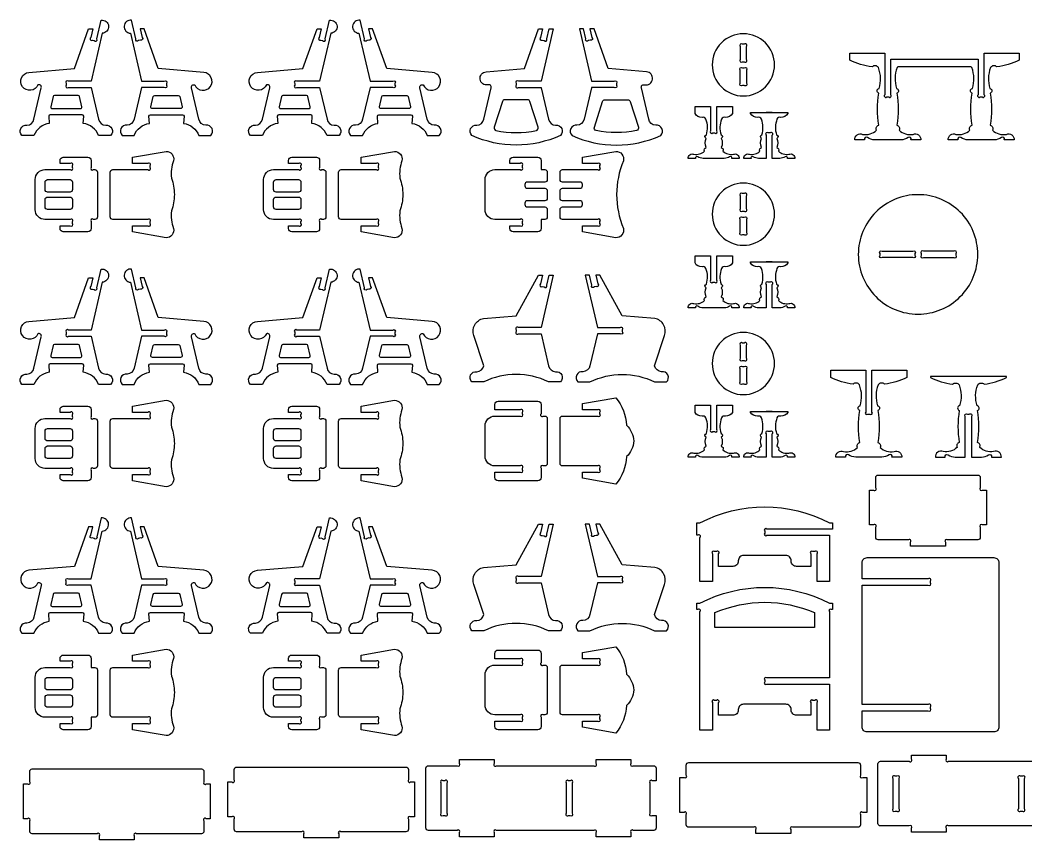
# Model space of a CAD drawing. Extents: x 4203 to 5218, y 1124 to 1763.
# Drawn here: x 4202.6 to 4687.4, y 1124.2 to 1519.4 of the extents above; entities that cross this region are included whole.
import ezdxf

# ---------------------------------------------------------------- set-up
doc = ezdxf.new("R2010")
doc.units = 0
doc.header["$MEASUREMENT"] = 0
doc.layers.add('LAYER1', color=18, linetype='CONTINUOUS')

msp = doc.modelspace()

# ---------------------------------------------------------------- linework, layer by layer
at = {"layer": 'LAYER1'}
for points in [[(4236.85, 1489.97), (4225.91, 1489.97, 1), (4224.85, 1488.91), (4224.85, 1488.47), (4224.85, 1488.03, 1), (4225.91, 1486.97), (4236.85, 1486.97), (4240.42, 1471.58, 0.343544), (4243.83, 1468.71, -0.729626), (4246.2, 1463.78), (4240.42, 1463.78, 0.693778), (4240.42, 1463.78, 0.271498), (4233.06, 1469.61), (4233.29, 1473.1, 0.394231), (4232.57, 1473.77), (4217.12, 1473.77, 0.394231), (4216.4, 1473.1), (4216.63, 1469.61, 0.271498), (4209.27, 1463.78), (4203.49, 1463.78, -0.729626), (4205.86, 1468.71, 0.343544), (4209.27, 1471.58), (4212.8, 1486.75, 0.616854), (4211.2, 1488.19, -0.585378), (4203.71, 1487.29, -0.585378), (4206.84, 1494.16), (4228.81, 1496), (4235.59, 1515.17), (4237.6, 1515.17), (4236.64, 1511.03, 1), (4237.43, 1509.76), (4238.29, 1509.56, 1), (4239.56, 1510.35), (4241.66, 1519.37, -0.427759), (4245.24, 1516.49, -0.427759), (4242.2, 1513.04)], [(4261.15, 1489.97), (4272.09, 1489.97, -1), (4273.15, 1488.91), (4273.15, 1488.47), (4273.15, 1488.03, -1), (4272.09, 1486.97), (4261.15, 1486.97), (4257.57, 1471.58, -0.343544), (4254.16, 1468.71, 0.729626), (4251.79, 1463.78), (4257.57, 1463.78, -0.693778), (4257.57, 1463.78, -0.271498), (4264.93, 1469.61), (4264.7, 1473.1, -0.394231), (4265.42, 1473.77), (4280.87, 1473.77, -0.394231), (4281.59, 1473.1), (4281.36, 1469.61, -0.271498), (4288.72, 1463.78), (4294.5, 1463.78, 0.729626), (4292.13, 1468.71, -0.343544), (4288.72, 1471.58), (4285.2, 1486.75, -0.616854), (4286.79, 1488.19, 0.585378), (4294.28, 1487.29, 0.585378), (4291.15, 1494.16), (4269.18, 1496), (4262.4, 1515.17), (4260.39, 1515.17), (4261.35, 1511.03, -1), (4260.56, 1509.76), (4259.7, 1509.56, -1), (4258.43, 1510.35), (4256.33, 1519.37, 0.427759), (4252.75, 1516.49, 0.427759), (4255.79, 1513.04)], [(4346.97, 1489.97), (4336.03, 1489.97, 1), (4334.97, 1488.91), (4334.97, 1488.47), (4334.97, 1488.03, 1), (4336.03, 1486.97), (4346.97, 1486.97), (4350.54, 1471.58, 0.343544), (4353.95, 1468.71, -0.729626), (4356.32, 1463.78), (4350.54, 1463.78, 0.693778), (4350.54, 1463.78, 0.271498), (4343.18, 1469.61), (4343.41, 1473.1, 0.394231), (4342.69, 1473.77), (4327.24, 1473.77, 0.394231), (4326.53, 1473.1), (4326.75, 1469.61, 0.271498), (4319.39, 1463.78), (4313.61, 1463.78, -0.729626), (4315.98, 1468.71, 0.343544), (4319.39, 1471.58), (4322.92, 1486.75, 0.616854), (4321.32, 1488.19, -0.585378), (4313.83, 1487.29, -0.585378), (4316.96, 1494.16), (4338.93, 1496), (4345.71, 1515.17), (4347.72, 1515.17), (4346.76, 1511.03, 1), (4347.55, 1509.76), (4348.41, 1509.56, 1), (4349.68, 1510.35), (4351.78, 1519.37, -0.427759), (4355.36, 1516.49, -0.427759), (4352.32, 1513.04)], [(4371.27, 1489.97), (4382.21, 1489.97, -1), (4383.27, 1488.91), (4383.27, 1488.47), (4383.27, 1488.03, -1), (4382.21, 1486.97), (4371.27, 1486.97), (4367.69, 1471.58, -0.343544), (4364.28, 1468.71, 0.729626), (4361.91, 1463.78), (4367.69, 1463.78, -0.693778), (4367.69, 1463.78, -0.271498), (4375.05, 1469.61), (4374.83, 1473.1, -0.394231), (4375.54, 1473.77), (4390.99, 1473.77, -0.394231), (4391.71, 1473.1), (4391.48, 1469.61, -0.271498), (4398.84, 1463.78), (4404.62, 1463.78, 0.729626), (4402.25, 1468.71, -0.343544), (4398.84, 1471.58), (4395.32, 1486.75, -0.616854), (4396.91, 1488.19, 0.585378), (4404.41, 1487.29, 0.585378), (4401.27, 1494.16), (4379.3, 1496), (4372.53, 1515.17), (4370.51, 1515.17), (4371.47, 1511.03, -1), (4370.68, 1509.76), (4369.82, 1509.56, -1), (4368.55, 1510.35), (4366.46, 1519.37, 0.427759), (4362.87, 1516.49, 0.427759), (4365.91, 1513.04)], [(4463.06, 1463.78, -0.216684), (4420.35, 1463.78, -0.729626), (4422.72, 1468.71, 0.343544), (4426.13, 1471.58), (4429.65, 1486.75, 0.616854), (4428.06, 1488.19, -0.432644), (4424.3, 1490.86, -0.432644), (4427.2, 1494.45), (4445.67, 1496), (4452.44, 1515.17), (4454.46, 1515.17), (4453.5, 1511.03, 1), (4454.29, 1509.76), (4455.15, 1509.56, 1), (4456.42, 1510.35), (4457.54, 1515.17), (4459.55, 1515.17), (4453.7, 1489.97), (4442.76, 1489.97, 1), (4441.7, 1488.91), (4441.7, 1488.03, 1), (4442.76, 1486.97), (4453.72, 1486.97, 0.04526), (4453.75, 1486.75), (4457.28, 1471.58, 0.343544), (4460.69, 1468.71, -0.729626)], [(4468.65, 1463.78, 0.216684), (4511.36, 1463.78, 0.729626), (4508.99, 1468.71, -0.343544), (4505.58, 1471.58), (4502.05, 1486.75, -0.616854), (4503.65, 1488.19, 0.432644), (4507.41, 1490.86, 0.432644), (4504.51, 1494.45), (4486.04, 1496), (4479.26, 1515.17), (4477.25, 1515.17), (4478.21, 1511.03, -1), (4477.42, 1509.76), (4476.56, 1509.56, -1), (4475.29, 1510.35), (4474.17, 1515.17), (4472.15, 1515.17), (4478, 1489.97), (4488.94, 1489.97, -1), (4490, 1488.91), (4490, 1488.03, -1), (4488.94, 1486.97), (4477.99, 1486.97, -0.04526), (4477.95, 1486.75), (4474.43, 1471.58, -0.343544), (4471.02, 1468.71, 0.729626)], [(4551.22, 1512.83, 0.414214), (4536.22, 1497.83, 0.414214), (4551.22, 1482.83, 0.414214), (4566.22, 1497.83, 0.414214)], [(4549.72, 1506.67), (4549.72, 1500.39, 1), (4550.78, 1499.33), (4551.66, 1499.33, 1), (4552.72, 1500.39), (4552.72, 1506.67, 1), (4551.66, 1507.73), (4550.78, 1507.73, 1)], [(4660.94, 1496.94), (4625.73, 1496.94, 0.076649), (4625.33, 1496.48, 0.169376), (4625.05, 1486.45, -0.755968), (4625.22, 1484.15, -0.0823), (4625.22, 1468.69, -0.497317), (4626.28, 1466.37, 0.242348), (4633.01, 1464.31, -0.570657), (4636.74, 1461.66), (4632, 1461.66, 0.75881), (4630.58, 1462.78, -0.158853), (4627.14, 1461.66), (4614.54, 1461.66, -0.158853), (4611.1, 1462.78, 0.75881), (4609.67, 1461.66), (4604.94, 1461.66, -0.570657), (4608.67, 1464.31, 0.242348), (4615.39, 1466.37, -0.497317), (4616.46, 1468.69, -0.0823), (4616.46, 1484.15, -0.755968), (4616.62, 1486.45, 0.169376), (4616.35, 1496.48, 0.480983), (4613.24, 1496.81, -0.082494), (4602.54, 1500.06), (4602.54, 1503.54), (4619.34, 1503.54), (4619.34, 1483.42, 1), (4620.4, 1482.36), (4621.28, 1482.36, 1), (4622.34, 1483.42), (4622.34, 1500.54), (4664.34, 1500.54), (4664.34, 1483.42, 1), (4665.4, 1482.36), (4666.28, 1482.36, 1), (4667.34, 1483.42), (4667.34, 1503.54), (4684.14, 1503.54), (4684.14, 1500.06, -0.082494), (4673.44, 1496.81, 0.480983), (4670.33, 1496.48, 0.169376), (4670.05, 1486.45, -0.755968), (4670.22, 1484.15, -0.0823), (4670.22, 1468.69, -0.497317), (4671.28, 1466.37, 0.242348), (4678.01, 1464.31, -0.570657), (4681.74, 1461.66), (4677, 1461.66, 0.75881), (4675.58, 1462.78, -0.158853), (4672.14, 1461.66), (4659.54, 1461.66, -0.158853), (4656.1, 1462.78, 0.75881), (4654.67, 1461.66), (4649.94, 1461.66, -0.570657), (4653.67, 1464.31, 0.242348), (4660.39, 1466.37, -0.497317), (4661.46, 1468.69, -0.0823), (4661.46, 1484.15, -0.755968), (4661.62, 1486.45, 0.169376), (4661.35, 1496.48, 0.076649)], [(4550.78, 1496.33), (4551.66, 1496.33, -1), (4552.72, 1495.27), (4552.72, 1488.99, -1), (4551.66, 1487.93), (4550.78, 1487.93, -1), (4549.72, 1488.99), (4549.72, 1495.27, -1)], [(4224.85, 1483.08), (4219.16, 1483.08, 0.348878), (4218.46, 1482.52), (4217.33, 1477.65, 0.482714), (4218.03, 1476.77), (4231.66, 1476.77, 0.216532), (4232.2, 1477.01, 0.240993), (4232.36, 1477.65), (4231.23, 1482.52, 0.348878), (4230.53, 1483.08)], [(4273.15, 1483.08), (4278.83, 1483.08, -0.348878), (4279.53, 1482.52), (4280.66, 1477.65, -0.482714), (4279.96, 1476.77), (4266.33, 1476.77, -0.216532), (4265.79, 1477.01, -0.240993), (4265.63, 1477.65), (4266.76, 1482.52, -0.348878), (4267.46, 1483.08)], [(4334.97, 1483.08), (4329.28, 1483.08, 0.348878), (4328.58, 1482.52), (4327.45, 1477.65, 0.482714), (4328.15, 1476.77), (4341.78, 1476.77, 0.216532), (4342.33, 1477.01, 0.240993), (4342.48, 1477.65), (4341.35, 1482.52, 0.348878), (4340.65, 1483.08)], [(4383.27, 1483.08), (4388.95, 1483.08, -0.348878), (4389.65, 1482.52), (4390.78, 1477.65, -0.482714), (4390.08, 1476.77), (4376.45, 1476.77, -0.216532), (4375.91, 1477.01, -0.240993), (4375.75, 1477.65), (4376.88, 1482.52, -0.348878), (4377.58, 1483.08)], [(4452.32, 1467.74), (4448.34, 1480.13, 0.325785), (4447.19, 1480.97), (4436.21, 1480.97, 0.325785), (4435.07, 1480.13), (4431.09, 1467.74, 0.442618), (4431.97, 1466.2, 0.107932), (4451.43, 1466.2, 0.442618)], [(4479.39, 1467.74), (4483.37, 1480.13, -0.325785), (4484.51, 1480.97), (4495.49, 1480.97, -0.325785), (4496.64, 1480.13), (4500.62, 1467.74, -0.442618), (4499.73, 1466.2, -0.107932), (4480.27, 1466.2, -0.442618)], [(4545.92, 1474.31, -0.301445), (4542.54, 1472.51, 0.346418), (4540.67, 1471.63, 0.169376), (4540.46, 1464.11, -0.755968), (4540.58, 1462.38, -0.217136), (4540.58, 1457.98, -0.497317), (4541.38, 1456.24, 0.242348), (4546.43, 1454.7, -0.570657), (4549.22, 1452.71), (4545.67, 1452.71, 0.75881), (4544.6, 1453.55, -0.158853), (4542.02, 1452.71), (4531.82, 1452.71, -0.158853), (4529.24, 1453.55, 0.75881), (4528.18, 1452.71), (4524.62, 1452.71, -0.570657), (4527.42, 1454.7, 0.242348), (4532.47, 1456.24, -0.497317), (4533.26, 1457.98, -0.217136), (4533.26, 1462.38, -0.755968), (4533.39, 1464.11, 0.169376), (4533.18, 1471.63, 0.346418), (4531.31, 1472.51, -0.301445), (4527.92, 1474.31), (4527.92, 1477.79), (4535.42, 1477.79), (4535.42, 1466.07, 1), (4536.48, 1465.01), (4537.36, 1465.01, 1), (4538.42, 1466.07), (4538.42, 1477.79), (4545.92, 1477.79)], [(4572.67, 1474.31, -0.301445), (4569.28, 1472.51, 0.346418), (4567.42, 1471.63, 0.169376), (4567.21, 1464.11, -0.755968), (4567.33, 1462.38, -0.217136), (4567.33, 1457.98, -0.497317), (4568.13, 1456.24, 0.242348), (4573.18, 1454.7, -0.570657), (4575.97, 1452.71), (4572.42, 1452.71, 0.75881), (4571.35, 1453.55, -0.158853), (4568.77, 1452.71), (4565.17, 1452.71), (4565.17, 1463.95, 1), (4564.11, 1465.01), (4563.23, 1465.01, 1), (4562.17, 1463.95), (4562.17, 1452.71), (4558.57, 1452.71, -0.158853), (4555.99, 1453.55, 0.75881), (4554.92, 1452.71), (4551.37, 1452.71, -0.570657), (4554.17, 1454.7, 0.242348), (4559.21, 1456.24, -0.497317), (4560.01, 1457.98, -0.217136), (4560.01, 1462.38, -0.755968), (4560.13, 1464.11, 0.169376), (4559.93, 1471.63, 0.346418), (4558.06, 1472.51, -0.301445), (4554.67, 1474.31), (4554.67, 1474.79), (4572.67, 1474.79)], [(4246.01, 1435.3), (4246.01, 1446.1, -0.414214), (4247.21, 1447.3), (4264.15, 1447.3, 1), (4265.21, 1448.36), (4265.21, 1449.23, 1), (4264.15, 1450.29), (4256.81, 1450.29), (4256.81, 1453.29), (4272.93, 1456.13, -0.480696), (4276.54, 1451.63, 0.114725), (4275.51, 1443.19, -0.088383), (4276.93, 1435.3, -0.088383), (4275.51, 1427.4, 0.114725), (4276.54, 1418.96, -0.480696), (4272.93, 1414.46), (4256.81, 1417.3), (4256.81, 1420.3), (4264.15, 1420.3, 1), (4265.21, 1421.36), (4265.21, 1422.23, 1), (4264.15, 1423.3), (4247.21, 1423.3, -0.414214), (4246.01, 1424.5)], [(4356.14, 1435.3), (4356.14, 1446.1, -0.414214), (4357.34, 1447.3), (4374.28, 1447.3, 1), (4375.34, 1448.36), (4375.34, 1449.23, 1), (4374.28, 1450.29), (4366.94, 1450.29), (4366.94, 1453.29), (4383.06, 1456.13, -0.480696), (4386.66, 1451.63, 0.114725), (4385.63, 1443.19, -0.088383), (4387.05, 1435.3, -0.088383), (4385.63, 1427.4, 0.114725), (4386.66, 1418.96, -0.480696), (4383.06, 1414.46), (4366.94, 1417.3), (4366.94, 1420.3), (4374.28, 1420.3, 1), (4375.34, 1421.36), (4375.34, 1422.23, 1), (4374.28, 1423.3), (4357.34, 1423.3, -0.414214), (4356.14, 1424.5)], [(4493.4, 1418.96, -0.480696), (4489.79, 1414.46), (4473.67, 1417.3), (4473.67, 1420.3), (4481.01, 1420.3, 1), (4482.07, 1421.36), (4482.07, 1422.23, 1), (4481.01, 1423.3), (4464.07, 1423.3, -0.414214), (4462.87, 1424.5), (4462.87, 1428.1, -0.414214), (4464.07, 1429.3), (4472.47, 1429.3, 0.414214), (4473.67, 1430.5), (4473.67, 1431.1, 0.414214), (4472.47, 1432.3), (4464.07, 1432.3, -0.414214), (4462.87, 1433.5), (4462.87, 1435.3), (4462.87, 1437.1, -0.414214), (4464.07, 1438.3), (4472.47, 1438.3, 0.414214), (4473.67, 1439.5), (4473.67, 1440.1, 0.414214), (4472.47, 1441.3), (4464.07, 1441.3, -0.414214), (4462.87, 1442.5), (4462.87, 1446.1, -0.414214), (4464.07, 1447.3), (4481.01, 1447.3, 1), (4482.07, 1448.36), (4482.07, 1449.23, 1), (4481.01, 1450.29), (4473.67, 1450.29), (4473.67, 1453.29), (4489.79, 1456.13, -0.480696), (4493.4, 1451.63, 0.200144)], [(4214.56, 1447.3), (4226.79, 1447.3, 1), (4227.85, 1448.36), (4227.85, 1449.23, 1), (4226.79, 1450.3), (4221.85, 1450.3), (4221.85, 1451.72, -0.414214), (4223.42, 1453.3), (4235.27, 1453.3, -0.414214), (4236.85, 1451.72), (4236.85, 1448.36, 1), (4237.91, 1447.3), (4238.65, 1447.3, -0.414214), (4239.85, 1446.1), (4239.85, 1424.5, -0.414214), (4238.65, 1423.3), (4237.91, 1423.3, 1), (4236.85, 1422.23), (4236.85, 1418.87, -0.414214), (4235.27, 1417.3), (4223.42, 1417.3, -0.414214), (4221.85, 1418.87), (4221.85, 1420.3), (4226.79, 1420.3, 1), (4227.85, 1421.36), (4227.85, 1422.23, 1), (4226.79, 1423.3), (4214.56, 1423.3, -0.414214), (4209.85, 1428.01), (4209.85, 1442.58, -0.414214)], [(4324.68, 1447.3), (4336.91, 1447.3, 1), (4337.97, 1448.36), (4337.97, 1449.23, 1), (4336.91, 1450.3), (4331.97, 1450.3), (4331.97, 1451.72, -0.414214), (4333.54, 1453.3), (4345.4, 1453.3, -0.414214), (4346.97, 1451.72), (4346.97, 1448.36, 1), (4348.03, 1447.3), (4348.77, 1447.3, -0.414214), (4349.97, 1446.1), (4349.97, 1424.5, -0.414214), (4348.77, 1423.3), (4348.03, 1423.3, 1), (4346.97, 1422.23), (4346.97, 1418.87, -0.414214), (4345.4, 1417.3), (4333.54, 1417.3, -0.414214), (4331.97, 1418.87), (4331.97, 1420.3), (4336.91, 1420.3, 1), (4337.97, 1421.36), (4337.97, 1422.23, 1), (4336.91, 1423.3), (4324.68, 1423.3, -0.414214), (4319.97, 1428.01), (4319.97, 1442.58, -0.414214)], [(4456.7, 1446.1), (4456.7, 1442.5, -0.414214), (4455.5, 1441.3), (4447.1, 1441.3, 0.414214), (4445.9, 1440.1), (4445.9, 1439.5, 0.414214), (4447.1, 1438.3), (4455.5, 1438.3, -0.414214), (4456.7, 1437.1), (4456.7, 1435.3), (4456.7, 1433.5, -0.414214), (4455.5, 1432.3), (4447.1, 1432.3, 0.414214), (4445.9, 1431.1), (4445.9, 1430.5, 0.414214), (4447.1, 1429.3), (4455.5, 1429.3, -0.414214), (4456.7, 1428.1), (4456.7, 1424.5, -0.414214), (4455.5, 1423.3), (4453.7, 1423.3), (4453.7, 1418.87, -0.414214), (4452.13, 1417.3), (4440.27, 1417.3, -0.414214), (4438.7, 1418.87), (4438.7, 1420.3), (4443.64, 1420.3, 1), (4444.7, 1421.36), (4444.7, 1422.23, 1), (4443.64, 1423.3), (4431.42, 1423.3, -0.414214), (4426.7, 1428.01), (4426.7, 1442.58, -0.414214), (4431.42, 1447.3), (4443.64, 1447.3, 1), (4444.7, 1448.36), (4444.7, 1449.23, 1), (4443.64, 1450.3), (4438.7, 1450.3), (4438.7, 1451.72, -0.414214), (4440.27, 1453.3), (4452.13, 1453.3, -0.414214), (4453.7, 1451.72), (4453.7, 1447.3), (4455.5, 1447.3, -0.414214)], [(4227.85, 1441.3), (4227.85, 1437.7, -0.414214), (4226.65, 1436.5), (4215.85, 1436.5, -0.414214), (4214.65, 1437.7), (4214.65, 1441.3, -0.414214), (4215.85, 1442.5), (4226.65, 1442.5, -0.414214)], [(4337.97, 1441.3), (4337.97, 1437.7, -0.414214), (4336.77, 1436.5), (4325.97, 1436.5, -0.414214), (4324.77, 1437.7), (4324.77, 1441.3, -0.414214), (4325.97, 1442.5), (4336.77, 1442.5, -0.414214)], [(4551.22, 1440.83, 0.414214), (4536.22, 1425.83, 0.414214), (4551.22, 1410.83, 0.414214), (4566.22, 1425.83, 0.414214)], [(4549.72, 1434.67), (4549.72, 1428.39, 1), (4550.78, 1427.33), (4551.66, 1427.33, 1), (4552.72, 1428.39), (4552.72, 1434.67, 1), (4551.66, 1435.73), (4550.78, 1435.73, 1)], [(4635.43, 1435.24, 0.414214), (4606.63, 1406.44, 0.414214), (4635.43, 1377.64, 0.414214), (4664.23, 1406.44, 0.414214)], [(4227.85, 1432.9), (4227.85, 1429.3, -0.414214), (4226.65, 1428.1), (4215.85, 1428.1, -0.414214), (4214.65, 1429.3), (4214.65, 1432.9, -0.414214), (4215.85, 1434.1), (4226.65, 1434.1, -0.414214)], [(4337.97, 1432.9), (4337.97, 1429.3, -0.414214), (4336.77, 1428.1), (4325.97, 1428.1, -0.414214), (4324.77, 1429.3), (4324.77, 1432.9, -0.414214), (4325.97, 1434.1), (4336.77, 1434.1, -0.414214)], [(4550.78, 1424.33), (4551.66, 1424.33, -1), (4552.72, 1423.27), (4552.72, 1416.99, -1), (4551.66, 1415.93), (4550.78, 1415.93, -1), (4549.72, 1416.99), (4549.72, 1423.27, -1)], [(4618.19, 1407.94), (4632.87, 1407.94, -1), (4633.93, 1406.88), (4633.93, 1406, -1), (4632.87, 1404.94), (4618.19, 1404.94, -1), (4617.13, 1406), (4617.13, 1406.88, -1)], [(4637.99, 1404.94), (4652.67, 1404.94, 1), (4653.73, 1406), (4653.73, 1406.88, 1), (4652.67, 1407.94), (4637.99, 1407.94, 1), (4636.93, 1406.88), (4636.93, 1406, 1)], [(4545.92, 1402.31, -0.301445), (4542.54, 1400.51, 0.346418), (4540.67, 1399.63, 0.169376), (4540.46, 1392.11, -0.755968), (4540.58, 1390.38, -0.217136), (4540.58, 1385.98, -0.497317), (4541.38, 1384.24, 0.242348), (4546.43, 1382.7, -0.570657), (4549.22, 1380.71), (4545.67, 1380.71, 0.75881), (4544.6, 1381.55, -0.158853), (4542.02, 1380.71), (4531.82, 1380.71, -0.158853), (4529.24, 1381.55, 0.75881), (4528.18, 1380.71), (4524.62, 1380.71, -0.570657), (4527.42, 1382.7, 0.242348), (4532.47, 1384.24, -0.497317), (4533.26, 1385.98, -0.217136), (4533.26, 1390.38, -0.755968), (4533.39, 1392.11, 0.169376), (4533.18, 1399.63, 0.346418), (4531.31, 1400.51, -0.301445), (4527.92, 1402.31), (4527.92, 1405.79), (4535.42, 1405.79), (4535.42, 1394.07, 1), (4536.48, 1393.01), (4537.36, 1393.01, 1), (4538.42, 1394.07), (4538.42, 1405.79), (4545.92, 1405.79)], [(4572.67, 1402.31, -0.301445), (4569.28, 1400.51, 0.346418), (4567.42, 1399.63, 0.169376), (4567.21, 1392.11, -0.755968), (4567.33, 1390.38, -0.217136), (4567.33, 1385.98, -0.497317), (4568.13, 1384.24, 0.242348), (4573.18, 1382.7, -0.570657), (4575.97, 1380.71), (4572.42, 1380.71, 0.75881), (4571.35, 1381.55, -0.158853), (4568.77, 1380.71), (4565.17, 1380.71), (4565.17, 1391.95, 1), (4564.11, 1393.01), (4563.23, 1393.01, 1), (4562.17, 1391.95), (4562.17, 1380.71), (4558.57, 1380.71, -0.158853), (4555.99, 1381.55, 0.75881), (4554.92, 1380.71), (4551.37, 1380.71, -0.570657), (4554.17, 1382.7, 0.242348), (4559.21, 1384.24, -0.497317), (4560.01, 1385.98, -0.217136), (4560.01, 1390.38, -0.755968), (4560.13, 1392.11, 0.169376), (4559.93, 1399.63, 0.346418), (4558.06, 1400.51, -0.301445), (4554.67, 1402.31), (4554.67, 1402.79), (4572.67, 1402.79)], [(4236.85, 1369.97), (4225.91, 1369.97, 1), (4224.85, 1368.91), (4224.85, 1368.47), (4224.85, 1368.03, 1), (4225.91, 1366.97), (4236.85, 1366.97), (4240.42, 1351.58, 0.343544), (4243.83, 1348.71, -0.729626), (4246.2, 1343.78), (4240.42, 1343.78, 0.693778), (4240.42, 1343.78, 0.271498), (4233.06, 1349.61), (4233.29, 1353.1, 0.394231), (4232.57, 1353.77), (4217.12, 1353.77, 0.394231), (4216.4, 1353.1), (4216.63, 1349.61, 0.271498), (4209.27, 1343.78), (4203.49, 1343.78, -0.729626), (4205.86, 1348.71, 0.343544), (4209.27, 1351.58), (4212.8, 1366.75, 0.616854), (4211.2, 1368.19, -0.585378), (4203.71, 1367.29, -0.585378), (4206.84, 1374.16), (4228.81, 1376), (4235.59, 1395.17), (4237.6, 1395.17), (4236.64, 1391.03, 1), (4237.43, 1389.76), (4238.29, 1389.56, 1), (4239.56, 1390.35), (4241.66, 1399.37, -0.427759), (4245.24, 1396.49, -0.427759), (4242.2, 1393.04)], [(4261.15, 1369.97), (4272.09, 1369.97, -1), (4273.15, 1368.91), (4273.15, 1368.47), (4273.15, 1368.03, -1), (4272.09, 1366.97), (4261.15, 1366.97), (4257.57, 1351.58, -0.343544), (4254.16, 1348.71, 0.729626), (4251.79, 1343.78), (4257.57, 1343.78, -0.693778), (4257.57, 1343.78, -0.271498), (4264.93, 1349.61), (4264.7, 1353.1, -0.394231), (4265.42, 1353.77), (4280.87, 1353.77, -0.394231), (4281.59, 1353.1), (4281.36, 1349.61, -0.271498), (4288.72, 1343.78), (4294.5, 1343.78, 0.729626), (4292.13, 1348.71, -0.343544), (4288.72, 1351.58), (4285.2, 1366.75, -0.616854), (4286.79, 1368.19, 0.585378), (4294.28, 1367.29, 0.585378), (4291.15, 1374.16), (4269.18, 1376), (4262.4, 1395.17), (4260.39, 1395.17), (4261.35, 1391.03, -1), (4260.56, 1389.76), (4259.7, 1389.56, -1), (4258.43, 1390.35), (4256.33, 1399.37, 0.427759), (4252.75, 1396.49, 0.427759), (4255.79, 1393.04)], [(4346.97, 1369.97), (4336.03, 1369.97, 1), (4334.97, 1368.91), (4334.97, 1368.47), (4334.97, 1368.03, 1), (4336.03, 1366.97), (4346.97, 1366.97), (4350.54, 1351.58, 0.343544), (4353.95, 1348.71, -0.729626), (4356.32, 1343.78), (4350.54, 1343.78, 0.693778), (4350.54, 1343.78, 0.271498), (4343.18, 1349.61), (4343.41, 1353.1, 0.394231), (4342.69, 1353.77), (4327.24, 1353.77, 0.394231), (4326.53, 1353.1), (4326.75, 1349.61, 0.271498), (4319.39, 1343.78), (4313.61, 1343.78, -0.729626), (4315.98, 1348.71, 0.343544), (4319.39, 1351.58), (4322.92, 1366.75, 0.616854), (4321.32, 1368.19, -0.585378), (4313.83, 1367.29, -0.585378), (4316.96, 1374.16), (4338.93, 1376), (4345.71, 1395.17), (4347.72, 1395.17), (4346.76, 1391.03, 1), (4347.55, 1389.76), (4348.41, 1389.56, 1), (4349.68, 1390.35), (4351.78, 1399.37, -0.427759), (4355.36, 1396.49, -0.427759), (4352.32, 1393.04)], [(4371.27, 1369.97), (4382.21, 1369.97, -1), (4383.27, 1368.91), (4383.27, 1368.47), (4383.27, 1368.03, -1), (4382.21, 1366.97), (4371.27, 1366.97), (4367.69, 1351.58, -0.343544), (4364.28, 1348.71, 0.729626), (4361.91, 1343.78), (4367.69, 1343.78, -0.693778), (4367.69, 1343.78, -0.271498), (4375.05, 1349.61), (4374.83, 1353.1, -0.394231), (4375.54, 1353.77), (4390.99, 1353.77, -0.394231), (4391.71, 1353.1), (4391.48, 1349.61, -0.271498), (4398.84, 1343.78), (4404.62, 1343.78, 0.729626), (4402.25, 1348.71, -0.343544), (4398.84, 1351.58), (4395.32, 1366.75, -0.616854), (4396.91, 1368.19, 0.585378), (4404.41, 1367.29, 0.585378), (4401.27, 1374.16), (4379.3, 1376), (4372.53, 1395.17), (4370.51, 1395.17), (4371.47, 1391.03, -1), (4370.68, 1389.76), (4369.82, 1389.56, -1), (4368.55, 1390.35), (4366.46, 1399.37, 0.427759), (4362.87, 1396.49, 0.427759), (4365.91, 1393.04)], [(4453.7, 1371.17), (4442.76, 1371.17, 1), (4441.7, 1370.11), (4441.7, 1369.67), (4441.7, 1369.23, 1), (4442.76, 1368.17), (4453.7, 1368.17), (4457.28, 1352.78, 0.343544), (4460.69, 1349.91, -0.729626), (4463.06, 1344.98), (4457.28, 1344.98, 0.230289), (4426.13, 1344.98), (4420.35, 1344.98, -0.729626), (4422.72, 1349.91, 0.343544), (4426.13, 1352.78), (4421.27, 1367.31, -0.456332), (4425.96, 1375.55), (4441.7, 1376.87), (4452.44, 1396.37), (4454.46, 1396.37), (4453.5, 1392.23, 1), (4454.29, 1390.96), (4455.15, 1390.76, 1), (4456.42, 1391.55), (4457.54, 1396.37), (4459.55, 1396.37)], [(4480.83, 1371.17), (4491.77, 1371.17, -1), (4492.83, 1370.11), (4492.83, 1369.67), (4492.83, 1369.23, -1), (4491.77, 1368.17), (4480.83, 1368.17), (4477.26, 1352.78, -0.343544), (4473.85, 1349.91, 0.729626), (4471.48, 1344.98), (4477.26, 1344.98, -0.230289), (4508.41, 1344.98), (4514.19, 1344.98, 0.729626), (4511.82, 1349.91, -0.343544), (4508.41, 1352.78), (4513.26, 1367.31, 0.456332), (4508.57, 1375.55), (4492.83, 1376.87), (4482.09, 1396.37), (4480.08, 1396.37), (4481.04, 1392.23, -1), (4480.25, 1390.96), (4479.39, 1390.76, -1), (4478.12, 1391.55), (4477, 1396.37), (4474.98, 1396.37)], [(4551.22, 1368.83, 0.414214), (4536.22, 1353.83, 0.414214), (4551.22, 1338.83, 0.414214), (4566.22, 1353.83, 0.414214)], [(4224.85, 1363.08), (4219.16, 1363.08, 0.348878), (4218.46, 1362.52), (4217.33, 1357.65, 0.482714), (4218.03, 1356.77), (4231.66, 1356.77, 0.216532), (4232.2, 1357.01, 0.240993), (4232.36, 1357.65), (4231.23, 1362.52, 0.348878), (4230.53, 1363.08)], [(4273.15, 1363.08), (4278.83, 1363.08, -0.348878), (4279.53, 1362.52), (4280.66, 1357.65, -0.482714), (4279.96, 1356.77), (4266.33, 1356.77, -0.216532), (4265.79, 1357.01, -0.240993), (4265.63, 1357.65), (4266.76, 1362.52, -0.348878), (4267.46, 1363.08)], [(4334.97, 1363.08), (4329.28, 1363.08, 0.348878), (4328.58, 1362.52), (4327.45, 1357.65, 0.482714), (4328.15, 1356.77), (4341.78, 1356.77, 0.216532), (4342.33, 1357.01, 0.240993), (4342.48, 1357.65), (4341.35, 1362.52, 0.348878), (4340.65, 1363.08)], [(4383.27, 1363.08), (4388.95, 1363.08, -0.348878), (4389.65, 1362.52), (4390.78, 1357.65, -0.482714), (4390.08, 1356.77), (4376.45, 1356.77, -0.216532), (4375.91, 1357.01, -0.240993), (4375.75, 1357.65), (4376.88, 1362.52, -0.348878), (4377.58, 1363.08)], [(4552.72, 1356.39), (4552.72, 1362.67, 1), (4551.66, 1363.73), (4550.78, 1363.73, 1), (4549.72, 1362.67), (4549.72, 1356.39, 1), (4550.78, 1355.33), (4551.66, 1355.33, 1)], [(4550.78, 1352.33), (4551.66, 1352.33, -1), (4552.72, 1351.27), (4552.72, 1344.99, -1), (4551.66, 1343.93), (4550.78, 1343.93, -1), (4549.72, 1344.99), (4549.72, 1351.27, -1)], [(4629.98, 1347.11, -0.082494), (4619.28, 1343.86, 0.480983), (4616.17, 1343.53, 0.169376), (4615.9, 1333.51, -0.755968), (4616.06, 1331.2, -0.0823), (4616.06, 1315.74, -0.497317), (4617.12, 1313.42, 0.242348), (4623.85, 1311.36, -0.570657), (4627.58, 1308.71), (4622.84, 1308.71, 0.75881), (4621.42, 1309.83, -0.158853), (4617.98, 1308.71), (4605.38, 1308.71, -0.158853), (4601.94, 1309.83, 0.75881), (4600.52, 1308.71), (4595.78, 1308.71, -0.570657), (4599.51, 1311.36, 0.242348), (4606.24, 1313.42, -0.497317), (4607.3, 1315.74, -0.0823), (4607.3, 1331.2, -0.755968), (4607.46, 1333.51, 0.169376), (4607.19, 1343.53, 0.480983), (4604.08, 1343.86, -0.082494), (4593.38, 1347.11), (4593.38, 1350.59), (4610.18, 1350.59), (4610.18, 1330.47, 1), (4611.24, 1329.41), (4612.12, 1329.41, 1), (4613.18, 1330.47), (4613.18, 1350.59), (4629.98, 1350.59)], [(4677.98, 1347.11), (4677.98, 1347.59), (4641.38, 1347.59), (4641.38, 1347.11, 0.082494), (4652.08, 1343.86, -0.480983), (4655.19, 1343.53, -0.169376), (4655.46, 1333.51, 0.755968), (4655.3, 1331.2, 0.0823), (4655.3, 1315.74, 0.497317), (4654.24, 1313.42, -0.242348), (4647.51, 1311.36, 0.570657), (4643.78, 1308.71), (4648.52, 1308.71, -0.75881), (4649.94, 1309.83, 0.158853), (4653.38, 1308.71), (4658.18, 1308.71), (4658.18, 1328.35, -1), (4659.24, 1329.41), (4660.12, 1329.41, -1), (4661.18, 1328.35), (4661.18, 1308.71), (4665.98, 1308.71, 0.158853), (4669.42, 1309.83, -0.75881), (4670.84, 1308.71), (4675.58, 1308.71, 0.570657), (4671.85, 1311.36, -0.242348), (4665.12, 1313.42, 0.497317), (4664.06, 1315.74, 0.0823), (4664.06, 1331.2, 0.755968), (4663.9, 1333.51, -0.169376), (4664.17, 1343.53, -0.480983), (4667.28, 1343.86, 0.082494)], [(4214.56, 1327.3), (4226.79, 1327.3, 1), (4227.85, 1328.36), (4227.85, 1329.23, 1), (4226.79, 1330.3), (4221.85, 1330.3), (4221.85, 1331.72, -0.414214), (4223.42, 1333.3), (4235.27, 1333.3, -0.414214), (4236.85, 1331.72), (4236.85, 1328.36, 1), (4237.91, 1327.3), (4238.65, 1327.3, -0.414214), (4239.85, 1326.1), (4239.85, 1304.5, -0.414214), (4238.65, 1303.3), (4237.91, 1303.3, 1), (4236.85, 1302.23), (4236.85, 1298.87, -0.414214), (4235.27, 1297.3), (4223.42, 1297.3, -0.414214), (4221.85, 1298.87), (4221.85, 1300.3), (4226.79, 1300.3, 1), (4227.85, 1301.36), (4227.85, 1302.23, 1), (4226.79, 1303.3), (4214.56, 1303.3, -0.414214), (4209.85, 1308.01), (4209.85, 1322.58, -0.414214)], [(4246.01, 1315.3), (4246.01, 1326.1, -0.414214), (4247.21, 1327.3), (4264.15, 1327.3, 1), (4265.21, 1328.36), (4265.21, 1329.23, 1), (4264.15, 1330.29), (4256.81, 1330.29), (4256.81, 1333.29), (4272.93, 1336.13, -0.480696), (4276.54, 1331.63, 0.114725), (4275.51, 1323.19, -0.088383), (4276.93, 1315.3, -0.088383), (4275.51, 1307.4, 0.114725), (4276.54, 1298.96, -0.480696), (4272.93, 1294.46), (4256.81, 1297.3), (4256.81, 1300.3), (4264.15, 1300.3, 1), (4265.21, 1301.36), (4265.21, 1302.23, 1), (4264.15, 1303.3), (4247.21, 1303.3, -0.414214), (4246.01, 1304.5)], [(4324.68, 1327.3), (4336.91, 1327.3, 1), (4337.97, 1328.36), (4337.97, 1329.23, 1), (4336.91, 1330.3), (4331.97, 1330.3), (4331.97, 1331.72, -0.414214), (4333.54, 1333.3), (4345.4, 1333.3, -0.414214), (4346.97, 1331.72), (4346.97, 1328.36, 1), (4348.03, 1327.3), (4348.77, 1327.3, -0.414214), (4349.97, 1326.1), (4349.97, 1304.5, -0.414214), (4348.77, 1303.3), (4348.03, 1303.3, 1), (4346.97, 1302.23), (4346.97, 1298.87, -0.414214), (4345.4, 1297.3), (4333.54, 1297.3, -0.414214), (4331.97, 1298.87), (4331.97, 1300.3), (4336.91, 1300.3, 1), (4337.97, 1301.36), (4337.97, 1302.23, 1), (4336.91, 1303.3), (4324.68, 1303.3, -0.414214), (4319.97, 1308.01), (4319.97, 1322.58, -0.414214)], [(4356.14, 1315.3), (4356.14, 1326.1, -0.414214), (4357.34, 1327.3), (4374.28, 1327.3, 1), (4375.34, 1328.36), (4375.34, 1329.23, 1), (4374.28, 1330.29), (4366.94, 1330.29), (4366.94, 1333.29), (4383.06, 1336.13, -0.480696), (4386.66, 1331.63, 0.114725), (4385.63, 1323.19, -0.088383), (4387.05, 1315.3, -0.088383), (4385.63, 1307.4, 0.114725), (4386.66, 1298.96, -0.480696), (4383.06, 1294.46), (4366.94, 1297.3), (4366.94, 1300.3), (4374.28, 1300.3, 1), (4375.34, 1301.36), (4375.34, 1302.23, 1), (4374.28, 1303.3), (4357.34, 1303.3, -0.414214), (4356.14, 1304.5)], [(4431.42, 1328.5), (4443.64, 1328.5, 1), (4444.7, 1329.56), (4444.7, 1330.43, 1), (4443.64, 1331.5), (4431.42, 1331.5), (4431.42, 1334.12, -0.414214), (4432.99, 1335.7), (4452.13, 1335.7, -0.414214), (4453.7, 1334.12), (4453.7, 1329.56, 1), (4454.76, 1328.5), (4455.5, 1328.5, -0.414214), (4456.7, 1327.3), (4456.7, 1305.7, -0.414214), (4455.5, 1304.5), (4454.76, 1304.5, 1), (4453.7, 1303.43), (4453.7, 1298.87, -0.414214), (4452.13, 1297.3), (4432.99, 1297.3, -0.414214), (4431.42, 1298.87), (4431.42, 1301.5), (4443.64, 1301.5, 1), (4444.7, 1302.56), (4444.7, 1303.43, 1), (4443.64, 1304.5), (4431.42, 1304.5, -0.414214), (4426.7, 1309.21), (4426.7, 1323.78, -0.414214)], [(4489.79, 1295.66), (4473.67, 1298.5), (4473.67, 1301.5), (4481.01, 1301.5, 1), (4482.07, 1302.56), (4482.07, 1303.43, 1), (4481.01, 1304.5), (4464.07, 1304.5, -0.414214), (4462.87, 1305.7), (4462.87, 1316.5), (4462.87, 1327.3, -0.414214), (4464.07, 1328.5), (4481.01, 1328.5, 1), (4482.07, 1329.56), (4482.07, 1330.43, 1), (4481.01, 1331.49), (4473.67, 1331.49), (4473.67, 1334.49), (4489.79, 1337.33, -0.157436), (4494.87, 1324.05, -0.191506), (4498.42, 1316.5, -0.191506), (4494.87, 1308.94, -0.157436)], [(4545.92, 1330.31, -0.301445), (4542.54, 1328.51, 0.346418), (4540.67, 1327.63, 0.169376), (4540.46, 1320.11, -0.755968), (4540.58, 1318.38, -0.217136), (4540.58, 1313.98, -0.497317), (4541.38, 1312.24, 0.242348), (4546.43, 1310.7, -0.570657), (4549.22, 1308.71), (4545.67, 1308.71, 0.75881), (4544.6, 1309.55, -0.158853), (4542.02, 1308.71), (4531.82, 1308.71, -0.158853), (4529.24, 1309.55, 0.75881), (4528.18, 1308.71), (4524.62, 1308.71, -0.570657), (4527.42, 1310.7, 0.242348), (4532.47, 1312.24, -0.497317), (4533.26, 1313.98, -0.217136), (4533.26, 1318.38, -0.755968), (4533.39, 1320.11, 0.169376), (4533.18, 1327.63, 0.346418), (4531.31, 1328.51, -0.301445), (4527.92, 1330.31), (4527.92, 1333.79), (4535.42, 1333.79), (4535.42, 1322.07, 1), (4536.48, 1321.01), (4537.36, 1321.01, 1), (4538.42, 1322.07), (4538.42, 1333.79), (4545.92, 1333.79)], [(4572.67, 1330.31, -0.301445), (4569.28, 1328.51, 0.346418), (4567.42, 1327.63, 0.169376), (4567.21, 1320.11, -0.755968), (4567.33, 1318.38, -0.217136), (4567.33, 1313.98, -0.497317), (4568.13, 1312.24, 0.242348), (4573.18, 1310.7, -0.570657), (4575.97, 1308.71), (4572.42, 1308.71, 0.75881), (4571.35, 1309.55, -0.158853), (4568.77, 1308.71), (4565.17, 1308.71), (4565.17, 1319.95, 1), (4564.11, 1321.01), (4563.23, 1321.01, 1), (4562.17, 1319.95), (4562.17, 1308.71), (4558.57, 1308.71, -0.158853), (4555.99, 1309.55, 0.75881), (4554.92, 1308.71), (4551.37, 1308.71, -0.570657), (4554.17, 1310.7, 0.242348), (4559.21, 1312.24, -0.497317), (4560.01, 1313.98, -0.217136), (4560.01, 1318.38, -0.755968), (4560.13, 1320.11, 0.169376), (4559.93, 1327.63, 0.346418), (4558.06, 1328.51, -0.301445), (4554.67, 1330.31), (4554.67, 1330.79), (4572.67, 1330.79)], [(4227.85, 1321.3), (4227.85, 1317.7, -0.414214), (4226.65, 1316.5), (4215.85, 1316.5, -0.414214), (4214.65, 1317.7), (4214.65, 1321.3, -0.414214), (4215.85, 1322.5), (4226.65, 1322.5, -0.414214)], [(4337.97, 1321.3), (4337.97, 1317.7, -0.414214), (4336.77, 1316.5), (4325.97, 1316.5, -0.414214), (4324.77, 1317.7), (4324.77, 1321.3, -0.414214), (4325.97, 1322.5), (4336.77, 1322.5, -0.414214)], [(4227.85, 1312.9), (4227.85, 1309.3, -0.414214), (4226.65, 1308.1), (4215.85, 1308.1, -0.414214), (4214.65, 1309.3), (4214.65, 1312.9, -0.414214), (4215.85, 1314.1), (4226.65, 1314.1, -0.414214)], [(4337.97, 1312.9), (4337.97, 1309.3, -0.414214), (4336.77, 1308.1), (4325.97, 1308.1, -0.414214), (4324.77, 1309.3), (4324.77, 1312.9, -0.414214), (4325.97, 1314.1), (4336.77, 1314.1, -0.414214)], [(4631.8, 1265.84), (4631.8, 1267.78, 1), (4630.74, 1268.84), (4616.2, 1268.84, -0.414214), (4615, 1270.04), (4615, 1274.98, 1), (4613.94, 1276.04), (4612, 1276.04), (4612, 1292.84), (4613.94, 1292.84, 1), (4615, 1293.9), (4615, 1298.84, -0.414214), (4616.2, 1300.04), (4664.2, 1300.04, -0.414214), (4665.4, 1298.84), (4665.4, 1293.9, 1), (4666.46, 1292.84), (4668.4, 1292.84), (4668.4, 1276.04), (4666.46, 1276.04, 1), (4665.4, 1274.98), (4665.4, 1270.04, -0.414214), (4664.2, 1268.84), (4649.66, 1268.84, 1), (4648.6, 1267.78), (4648.6, 1265.84)], [(4530.31, 1277.06, -0.244984), (4592.71, 1277.06), (4594.21, 1277.06), (4594.21, 1274.06), (4562.57, 1274.06, 1), (4561.51, 1273), (4561.51, 1272.12, 1), (4562.57, 1271.06), (4592.71, 1271.06), (4592.71, 1267.41), (4592.71, 1248.81), (4586.71, 1248.81), (4586.71, 1262.17, 1), (4585.65, 1263.23), (4584.77, 1263.23, 1), (4583.71, 1262.17), (4583.71, 1256.02), (4576.84, 1256.02, -0.414214), (4574.25, 1258.6), (4574.25, 1258.77, 0.414214), (4571.67, 1261.36), (4551.35, 1261.36, 0.414214), (4548.77, 1258.77), (4548.77, 1258.6, -0.414214), (4546.18, 1256.02), (4539.31, 1256.02), (4539.31, 1262.17, 1), (4538.25, 1263.23), (4537.37, 1263.23, 1), (4536.31, 1262.17), (4536.31, 1248.81), (4530.31, 1248.81), (4530.31, 1267.41), (4530.31, 1270, 1), (4529.25, 1271.06), (4528.81, 1271.06), (4528.81, 1277.06)], [(4236.85, 1246.97), (4225.91, 1246.97, -1), (4224.85, 1248.03), (4224.85, 1248.91, -1), (4225.91, 1249.97), (4236.85, 1249.97), (4242.2, 1273.04, 0.427759), (4245.24, 1276.49, 0.427759), (4241.66, 1279.37), (4239.56, 1270.35, -1), (4238.29, 1269.56), (4237.43, 1269.76, -1), (4236.64, 1271.03), (4237.6, 1275.17), (4235.59, 1275.17), (4228.81, 1256), (4206.84, 1254.16, 0.585378), (4203.71, 1247.29, 0.585378), (4211.2, 1248.19, -0.616854), (4212.8, 1246.75), (4209.27, 1231.58, -0.343544), (4205.86, 1228.71, 0.729626), (4203.49, 1223.78), (4209.27, 1223.78, -0.271498), (4216.63, 1229.61), (4216.4, 1233.1, -0.394231), (4217.12, 1233.77), (4232.57, 1233.77, -0.394231), (4233.29, 1233.1), (4233.06, 1229.61, -0.271498), (4240.42, 1223.78, -0.693778), (4240.42, 1223.78), (4246.2, 1223.78, 0.729626), (4243.83, 1228.71, -0.343544), (4240.42, 1231.58)], [(4261.15, 1249.97), (4272.09, 1249.97, -1), (4273.15, 1248.91), (4273.15, 1248.47), (4273.15, 1248.03, -1), (4272.09, 1246.97), (4261.15, 1246.97), (4257.57, 1231.58, -0.343544), (4254.16, 1228.71, 0.729626), (4251.79, 1223.78), (4257.57, 1223.78, -0.693778), (4257.57, 1223.78, -0.271498), (4264.93, 1229.61), (4264.7, 1233.1, -0.394231), (4265.42, 1233.77), (4280.87, 1233.77, -0.394231), (4281.59, 1233.1), (4281.36, 1229.61, -0.271498), (4288.72, 1223.78), (4294.5, 1223.78, 0.729626), (4292.13, 1228.71, -0.343544), (4288.72, 1231.58), (4285.2, 1246.75, -0.616854), (4286.79, 1248.19, 0.585378), (4294.28, 1247.29, 0.585378), (4291.15, 1254.16), (4269.18, 1256), (4262.4, 1275.17), (4260.39, 1275.17), (4261.35, 1271.03, -1), (4260.56, 1269.76), (4259.7, 1269.56, -1), (4258.43, 1270.35), (4256.33, 1279.37, 0.427759), (4252.75, 1276.49, 0.427759), (4255.79, 1273.04)], [(4346.97, 1249.97), (4336.03, 1249.97, 1), (4334.97, 1248.91), (4334.97, 1248.47), (4334.97, 1248.03, 1), (4336.03, 1246.97), (4346.97, 1246.97), (4350.54, 1231.58, 0.343544), (4353.95, 1228.71, -0.729626), (4356.32, 1223.78), (4350.54, 1223.78, 0.693778), (4350.54, 1223.78, 0.271498), (4343.18, 1229.61), (4343.41, 1233.1, 0.394231), (4342.69, 1233.77), (4327.24, 1233.77, 0.394231), (4326.53, 1233.1), (4326.75, 1229.61, 0.271498), (4319.39, 1223.78), (4313.61, 1223.78, -0.729626), (4315.98, 1228.71, 0.343544), (4319.39, 1231.58), (4322.92, 1246.75, 0.616854), (4321.32, 1248.19, -0.585378), (4313.83, 1247.29, -0.585378), (4316.96, 1254.16), (4338.93, 1256), (4345.71, 1275.17), (4347.72, 1275.17), (4346.76, 1271.03, 1), (4347.55, 1269.76), (4348.41, 1269.56, 1), (4349.68, 1270.35), (4351.78, 1279.37, -0.427759), (4355.36, 1276.49, -0.427759), (4352.32, 1273.04)], [(4371.27, 1249.97), (4382.21, 1249.97, -1), (4383.27, 1248.91), (4383.27, 1248.47), (4383.27, 1248.03, -1), (4382.21, 1246.97), (4371.27, 1246.97), (4367.69, 1231.58, -0.343544), (4364.28, 1228.71, 0.729626), (4361.91, 1223.78), (4367.69, 1223.78, -0.693778), (4367.69, 1223.78, -0.271498), (4375.05, 1229.61), (4374.83, 1233.1, -0.394231), (4375.54, 1233.77), (4390.99, 1233.77, -0.394231), (4391.71, 1233.1), (4391.48, 1229.61, -0.271498), (4398.84, 1223.78), (4404.62, 1223.78, 0.729626), (4402.25, 1228.71, -0.343544), (4398.84, 1231.58), (4395.32, 1246.75, -0.616854), (4396.91, 1248.19, 0.585378), (4404.41, 1247.29, 0.585378), (4401.27, 1254.16), (4379.3, 1256), (4372.53, 1275.17), (4370.51, 1275.17), (4371.47, 1271.03, -1), (4370.68, 1269.76), (4369.82, 1269.56, -1), (4368.55, 1270.35), (4366.46, 1279.37, 0.427759), (4362.87, 1276.49, 0.427759), (4365.91, 1273.04)], [(4453.7, 1251.17), (4442.76, 1251.17, 1), (4441.7, 1250.11), (4441.7, 1249.67), (4441.7, 1249.23, 1), (4442.76, 1248.17), (4453.7, 1248.17), (4457.28, 1232.78, 0.343544), (4460.69, 1229.91, -0.729626), (4463.06, 1224.98), (4457.28, 1224.98, 0.230289), (4426.13, 1224.98), (4420.35, 1224.98, -0.729626), (4422.72, 1229.91, 0.343544), (4426.13, 1232.78), (4421.27, 1247.31, -0.456332), (4425.96, 1255.55), (4441.7, 1256.87), (4452.44, 1276.37), (4454.46, 1276.37), (4453.5, 1272.23, 1), (4454.29, 1270.96), (4455.15, 1270.76, 1), (4456.42, 1271.55), (4457.54, 1276.37), (4459.55, 1276.37)], [(4480.83, 1251.17), (4491.77, 1251.17, -1), (4492.83, 1250.11), (4492.83, 1249.67), (4492.83, 1249.23, -1), (4491.77, 1248.17), (4480.83, 1248.17), (4477.26, 1232.78, -0.343544), (4473.85, 1229.91, 0.729626), (4471.48, 1224.98), (4477.26, 1224.98, -0.230289), (4508.41, 1224.98), (4514.19, 1224.98, 0.729626), (4511.82, 1229.91, -0.343544), (4508.41, 1232.78), (4513.26, 1247.31, 0.456332), (4508.57, 1255.55), (4492.83, 1256.87), (4482.09, 1276.37), (4480.08, 1276.37), (4481.04, 1272.23, -1), (4480.25, 1270.96), (4479.39, 1270.76, -1), (4478.12, 1271.55), (4477, 1276.37), (4474.98, 1276.37)], [(4608.42, 1186.46), (4640.36, 1186.46, 1), (4641.42, 1187.52), (4641.42, 1188.4, 1), (4640.36, 1189.46), (4608.42, 1189.46), (4608.42, 1247.06), (4640.36, 1247.06, 1), (4641.42, 1248.12), (4641.42, 1249, 1), (4640.36, 1250.06), (4608.42, 1250.06), (4608.42, 1257.86, -0.414214), (4610.82, 1260.26), (4672.02, 1260.26, -0.414214), (4674.42, 1257.86), (4674.42, 1178.66, -0.414214), (4672.02, 1176.26), (4610.82, 1176.26, -0.414214), (4608.42, 1178.66)], [(4224.85, 1243.08), (4219.16, 1243.08, 0.348878), (4218.46, 1242.52), (4217.33, 1237.65, 0.482714), (4218.03, 1236.77), (4231.66, 1236.77, 0.216532), (4232.2, 1237.01, 0.240993), (4232.36, 1237.65), (4231.23, 1242.52, 0.348878), (4230.53, 1243.08)], [(4273.15, 1243.08), (4278.83, 1243.08, -0.348878), (4279.53, 1242.52), (4280.66, 1237.65, -0.482714), (4279.96, 1236.77), (4266.33, 1236.77, -0.216532), (4265.79, 1237.01, -0.240993), (4265.63, 1237.65), (4266.76, 1242.52, -0.348878), (4267.46, 1243.08)], [(4334.97, 1243.08), (4329.28, 1243.08, 0.348878), (4328.58, 1242.52), (4327.45, 1237.65, 0.482714), (4328.15, 1236.77), (4341.78, 1236.77, 0.216532), (4342.33, 1237.01, 0.240993), (4342.48, 1237.65), (4341.35, 1242.52, 0.348878), (4340.65, 1243.08)], [(4383.27, 1243.08), (4388.95, 1243.08, -0.348878), (4389.65, 1242.52), (4390.78, 1237.65, -0.482714), (4390.08, 1236.77), (4376.45, 1236.77, -0.216532), (4375.91, 1237.01, -0.240993), (4375.75, 1237.65), (4376.88, 1242.52, -0.348878), (4377.58, 1243.08)], [(4594.21, 1235.28), (4593.77, 1235.28, 1), (4592.71, 1234.22), (4592.71, 1202.28), (4562.57, 1202.28, 1), (4561.51, 1201.22), (4561.51, 1200.34, 1), (4562.57, 1199.28), (4592.71, 1199.28), (4592.71, 1195.63), (4592.71, 1177.03), (4586.71, 1177.03), (4586.71, 1190.39, 1), (4585.65, 1191.45), (4584.77, 1191.45, 1), (4583.71, 1190.39), (4583.71, 1184.24), (4576.84, 1184.24, -0.414214), (4574.25, 1186.82), (4574.25, 1186.99, 0.414214), (4571.67, 1189.58), (4551.35, 1189.58, 0.414214), (4548.77, 1186.99), (4548.77, 1186.82, -0.414214), (4546.18, 1184.24), (4539.31, 1184.24), (4539.31, 1190.39, 1), (4538.25, 1191.45), (4537.37, 1191.45, 1), (4536.31, 1190.39), (4536.31, 1177.03), (4530.31, 1177.03), (4530.31, 1195.63), (4530.31, 1199.28), (4530.31, 1234.22, 1), (4529.25, 1235.28), (4528.81, 1235.28), (4528.81, 1238.28), (4530.31, 1238.28, -0.244984), (4592.71, 1238.28), (4594.21, 1238.28)], [(4585.51, 1226.54), (4537.51, 1226.54), (4537.51, 1233.74, -0.207582), (4585.51, 1233.74)], [(4489.79, 1175.66), (4473.67, 1178.5), (4473.67, 1181.5), (4481.01, 1181.5, 1), (4482.07, 1182.56), (4482.07, 1183.43, 1), (4481.01, 1184.5), (4464.07, 1184.5, -0.414214), (4462.87, 1185.7), (4462.87, 1196.5), (4462.87, 1207.3, -0.414214), (4464.07, 1208.5), (4481.01, 1208.5, 1), (4482.07, 1209.56), (4482.07, 1210.43, 1), (4481.01, 1211.49), (4473.67, 1211.49), (4473.67, 1214.49), (4489.79, 1217.33, -0.157436), (4494.87, 1204.05, -0.191506), (4498.42, 1196.5, -0.191506), (4494.87, 1188.94, -0.157436)], [(4214.56, 1207.3), (4226.79, 1207.3, 1), (4227.85, 1208.36), (4227.85, 1209.23, 1), (4226.79, 1210.3), (4221.85, 1210.3), (4221.85, 1211.72, -0.414214), (4223.42, 1213.3), (4235.27, 1213.3, -0.414214), (4236.85, 1211.72), (4236.85, 1207.3), (4238.65, 1207.3, -0.414214), (4239.85, 1206.1), (4239.85, 1184.5, -0.414214), (4238.65, 1183.3), (4236.85, 1183.3), (4236.85, 1178.87, -0.414214), (4235.27, 1177.3), (4223.42, 1177.3, -0.414214), (4221.85, 1178.87), (4221.85, 1180.3), (4226.79, 1180.3, 1), (4227.85, 1181.36), (4227.85, 1182.23, 1), (4226.79, 1183.3), (4214.56, 1183.3, -0.414214), (4209.85, 1188.01), (4209.85, 1202.58, -0.414214)], [(4246.01, 1195.3), (4246.01, 1206.1, -0.414214), (4247.21, 1207.3), (4264.15, 1207.3, 1), (4265.21, 1208.36), (4265.21, 1209.23, 1), (4264.15, 1210.29), (4256.81, 1210.29), (4256.81, 1213.29), (4272.93, 1216.13, -0.480696), (4276.54, 1211.63, 0.114725), (4275.51, 1203.19, -0.088383), (4276.93, 1195.3, -0.088383), (4275.51, 1187.4, 0.114725), (4276.54, 1178.96, -0.480696), (4272.93, 1174.46), (4256.81, 1177.3), (4256.81, 1180.3), (4264.15, 1180.3, 1), (4265.21, 1181.36), (4265.21, 1182.23, 1), (4264.15, 1183.3), (4247.21, 1183.3, -0.414214), (4246.01, 1184.5)], [(4324.68, 1207.3), (4336.91, 1207.3, 1), (4337.97, 1208.36), (4337.97, 1209.23, 1), (4336.91, 1210.3), (4331.97, 1210.3), (4331.97, 1211.72, -0.414214), (4333.54, 1213.3), (4345.4, 1213.3, -0.414214), (4346.97, 1211.72), (4346.97, 1208.36, 1), (4348.03, 1207.3), (4348.77, 1207.3, -0.414214), (4349.97, 1206.1), (4349.97, 1184.5, -0.414214), (4348.77, 1183.3), (4348.03, 1183.3, 1), (4346.97, 1182.23), (4346.97, 1178.87, -0.414214), (4345.4, 1177.3), (4333.54, 1177.3, -0.414214), (4331.97, 1178.87), (4331.97, 1180.3), (4336.91, 1180.3, 1), (4337.97, 1181.36), (4337.97, 1182.23, 1), (4336.91, 1183.3), (4324.68, 1183.3, -0.414214), (4319.97, 1188.01), (4319.97, 1202.58, -0.414214)], [(4356.14, 1195.3), (4356.14, 1206.1, -0.414214), (4357.34, 1207.3), (4374.28, 1207.3, 1), (4375.34, 1208.36), (4375.34, 1209.23, 1), (4374.28, 1210.29), (4366.94, 1210.29), (4366.94, 1213.29), (4383.06, 1216.13, -0.480696), (4386.66, 1211.63, 0.114725), (4385.63, 1203.19, -0.088383), (4387.05, 1195.3, -0.088383), (4385.63, 1187.4, 0.114725), (4386.66, 1178.96, -0.480696), (4383.06, 1174.46), (4366.94, 1177.3), (4366.94, 1180.3), (4374.28, 1180.3, 1), (4375.34, 1181.36), (4375.34, 1182.23, 1), (4374.28, 1183.3), (4357.34, 1183.3, -0.414214), (4356.14, 1184.5)], [(4431.42, 1208.5), (4443.64, 1208.5, 1), (4444.7, 1209.56), (4444.7, 1210.43, 1), (4443.64, 1211.5), (4431.42, 1211.5), (4431.42, 1214.12, -0.414214), (4432.99, 1215.7), (4452.13, 1215.7, -0.414214), (4453.7, 1214.12), (4453.7, 1209.56, 1), (4454.76, 1208.5), (4455.5, 1208.5, -0.414214), (4456.7, 1207.3), (4456.7, 1185.7, -0.414214), (4455.5, 1184.5), (4454.76, 1184.5, 1), (4453.7, 1183.43), (4453.7, 1178.87, -0.414214), (4452.13, 1177.3), (4432.99, 1177.3, -0.414214), (4431.42, 1178.87), (4431.42, 1181.5), (4443.64, 1181.5, 1), (4444.7, 1182.56), (4444.7, 1183.43, 1), (4443.64, 1184.5), (4431.42, 1184.5, -0.414214), (4426.7, 1189.21), (4426.7, 1203.78, -0.414214)], [(4227.85, 1201.3), (4227.85, 1197.7, -0.414214), (4226.65, 1196.5), (4215.85, 1196.5, -0.414214), (4214.65, 1197.7), (4214.65, 1201.3, -0.414214), (4215.85, 1202.5), (4226.65, 1202.5, -0.414214)], [(4337.97, 1201.3), (4337.97, 1197.7, -0.414214), (4336.77, 1196.5), (4325.97, 1196.5, -0.414214), (4324.77, 1197.7), (4324.77, 1201.3, -0.414214), (4325.97, 1202.5), (4336.77, 1202.5, -0.414214)], [(4227.85, 1192.9), (4227.85, 1189.3, -0.414214), (4226.65, 1188.1), (4215.85, 1188.1, -0.414214), (4214.65, 1189.3), (4214.65, 1192.9, -0.414214), (4215.85, 1194.1), (4226.65, 1194.1, -0.414214)], [(4337.97, 1192.9), (4337.97, 1189.3, -0.414214), (4336.77, 1188.1), (4325.97, 1188.1, -0.414214), (4324.77, 1189.3), (4324.77, 1192.9, -0.414214), (4325.97, 1194.1), (4336.77, 1194.1, -0.414214)], [(4339.36, 1125.11), (4339.36, 1127.05, 1), (4338.3, 1128.11), (4306.96, 1128.11, -0.414214), (4305.76, 1129.31), (4305.76, 1134.25, 1), (4304.7, 1135.31), (4302.76, 1135.31), (4302.76, 1152.11), (4304.7, 1152.11, 1), (4305.76, 1153.17), (4305.76, 1158.11, -0.414214), (4306.96, 1159.31), (4388.56, 1159.31, -0.414214), (4389.76, 1158.11), (4389.76, 1153.17, 1), (4390.82, 1152.11), (4392.76, 1152.11), (4392.76, 1135.31), (4390.82, 1135.31, 1), (4389.76, 1134.25), (4389.76, 1129.31, -0.414214), (4388.56, 1128.11), (4357.22, 1128.11, 1), (4356.16, 1127.05), (4356.16, 1125.11)], [(4506.18, 1151.68), (4506.18, 1137, 1), (4507.24, 1135.94), (4509.18, 1135.94), (4509.18, 1129.94, -0.414214), (4507.98, 1128.74), (4498.07, 1128.74, 1), (4497.01, 1127.68), (4497.01, 1125.74), (4480.21, 1125.74), (4480.21, 1127.68, 1), (4479.15, 1128.74), (4432.18, 1128.74, 1), (4431.12, 1127.68), (4431.12, 1125.74), (4414.32, 1125.74), (4414.32, 1127.68, 1), (4413.26, 1128.74), (4399.38, 1128.74, -0.414214), (4398.18, 1129.94), (4398.18, 1158.74, -0.414214), (4399.38, 1159.94), (4413.26, 1159.94, 1), (4414.32, 1161), (4414.32, 1162.94), (4431.12, 1162.94), (4431.12, 1161, 1), (4432.18, 1159.94), (4479.15, 1159.94, 1), (4480.21, 1161), (4480.21, 1162.94), (4497.01, 1162.94), (4497.01, 1161, 1), (4498.07, 1159.94), (4507.98, 1159.94, -0.414214), (4509.18, 1158.74), (4509.18, 1152.74), (4507.24, 1152.74, 1)], [(4557.27, 1127.26), (4557.27, 1129.2, 1), (4556.21, 1130.26), (4524.87, 1130.26, -0.414214), (4523.67, 1131.46), (4523.67, 1136.4, 1), (4522.61, 1137.46), (4520.67, 1137.46), (4520.67, 1154.26), (4522.61, 1154.26, 1), (4523.67, 1155.32), (4523.67, 1160.26, -0.414214), (4524.87, 1161.46), (4606.47, 1161.46, -0.414214), (4607.67, 1160.26), (4607.67, 1155.32, 1), (4608.73, 1154.26), (4610.67, 1154.26), (4610.67, 1137.46), (4608.73, 1137.46, 1), (4607.67, 1136.4), (4607.67, 1131.46, -0.414214), (4606.47, 1130.26), (4575.13, 1130.26, 1), (4574.07, 1129.2), (4574.07, 1127.26)], [(4240.82, 1124.19), (4240.82, 1126.13, 1), (4239.76, 1127.19), (4208.42, 1127.19, -0.414214), (4207.22, 1128.39), (4207.22, 1133.33, 1), (4206.16, 1134.39), (4204.22, 1134.39), (4204.22, 1151.19), (4206.16, 1151.19, 1), (4207.22, 1152.25), (4207.22, 1157.19, -0.414214), (4208.42, 1158.39), (4290.02, 1158.39, -0.414214), (4291.22, 1157.19), (4291.22, 1152.25, 1), (4292.28, 1151.19), (4294.22, 1151.19), (4294.22, 1134.39), (4292.28, 1134.39, 1), (4291.22, 1133.33), (4291.22, 1128.39, -0.414214), (4290.02, 1127.19), (4258.68, 1127.19, 1), (4257.62, 1126.13), (4257.62, 1124.19)], [(4623.29, 1153.83), (4623.29, 1139.15, 1), (4624.35, 1138.09), (4625.23, 1138.09, 1), (4626.29, 1139.15), (4626.29, 1153.83, 1), (4625.23, 1154.89), (4624.35, 1154.89, 1)], [(4683.77, 1153.83), (4683.77, 1139.15, 1), (4684.83, 1138.09), (4685.71, 1138.09, 1), (4686.77, 1139.15), (4686.77, 1153.83, 1), (4685.71, 1154.89), (4684.83, 1154.89, 1)], [(4405.38, 1151.68), (4405.38, 1137, 1), (4406.44, 1135.94), (4407.32, 1135.94, 1), (4408.38, 1137), (4408.38, 1151.68, 1), (4407.32, 1152.74), (4406.44, 1152.74, 1)], [(4465.87, 1151.68), (4465.87, 1137, 1), (4466.93, 1135.94), (4467.81, 1135.94, 1), (4468.87, 1137), (4468.87, 1151.68, 1), (4467.81, 1152.74), (4466.93, 1152.74, 1)]]:
    msp.add_lwpolyline(points, format="xyb", close=True, dxfattribs=at)
for points in [[(4565.17, 1474.79), (4562.17, 1474.79)], [(4565.17, 1402.79), (4562.17, 1402.79)], [(4565.17, 1330.79), (4562.17, 1330.79)]]:
    msp.add_lwpolyline(points, dxfattribs=at)
msp.add_lwpolyline([(4697.06, 1130.89), (4650.09, 1130.89, 1), (4649.03, 1129.83), (4649.03, 1127.89), (4632.23, 1127.89), (4632.23, 1129.83, 1), (4631.17, 1130.89), (4617.29, 1130.89, -0.414214), (4616.09, 1132.09), (4616.09, 1160.89, -0.414214), (4617.29, 1162.09), (4631.17, 1162.09, 1), (4632.23, 1163.15), (4632.23, 1165.09), (4649.03, 1165.09), (4649.03, 1163.15, 1), (4650.09, 1162.09), (4697.06, 1162.09, 1)], format="xyb", dxfattribs=at)

doc.saveas('drawing.dxf')
